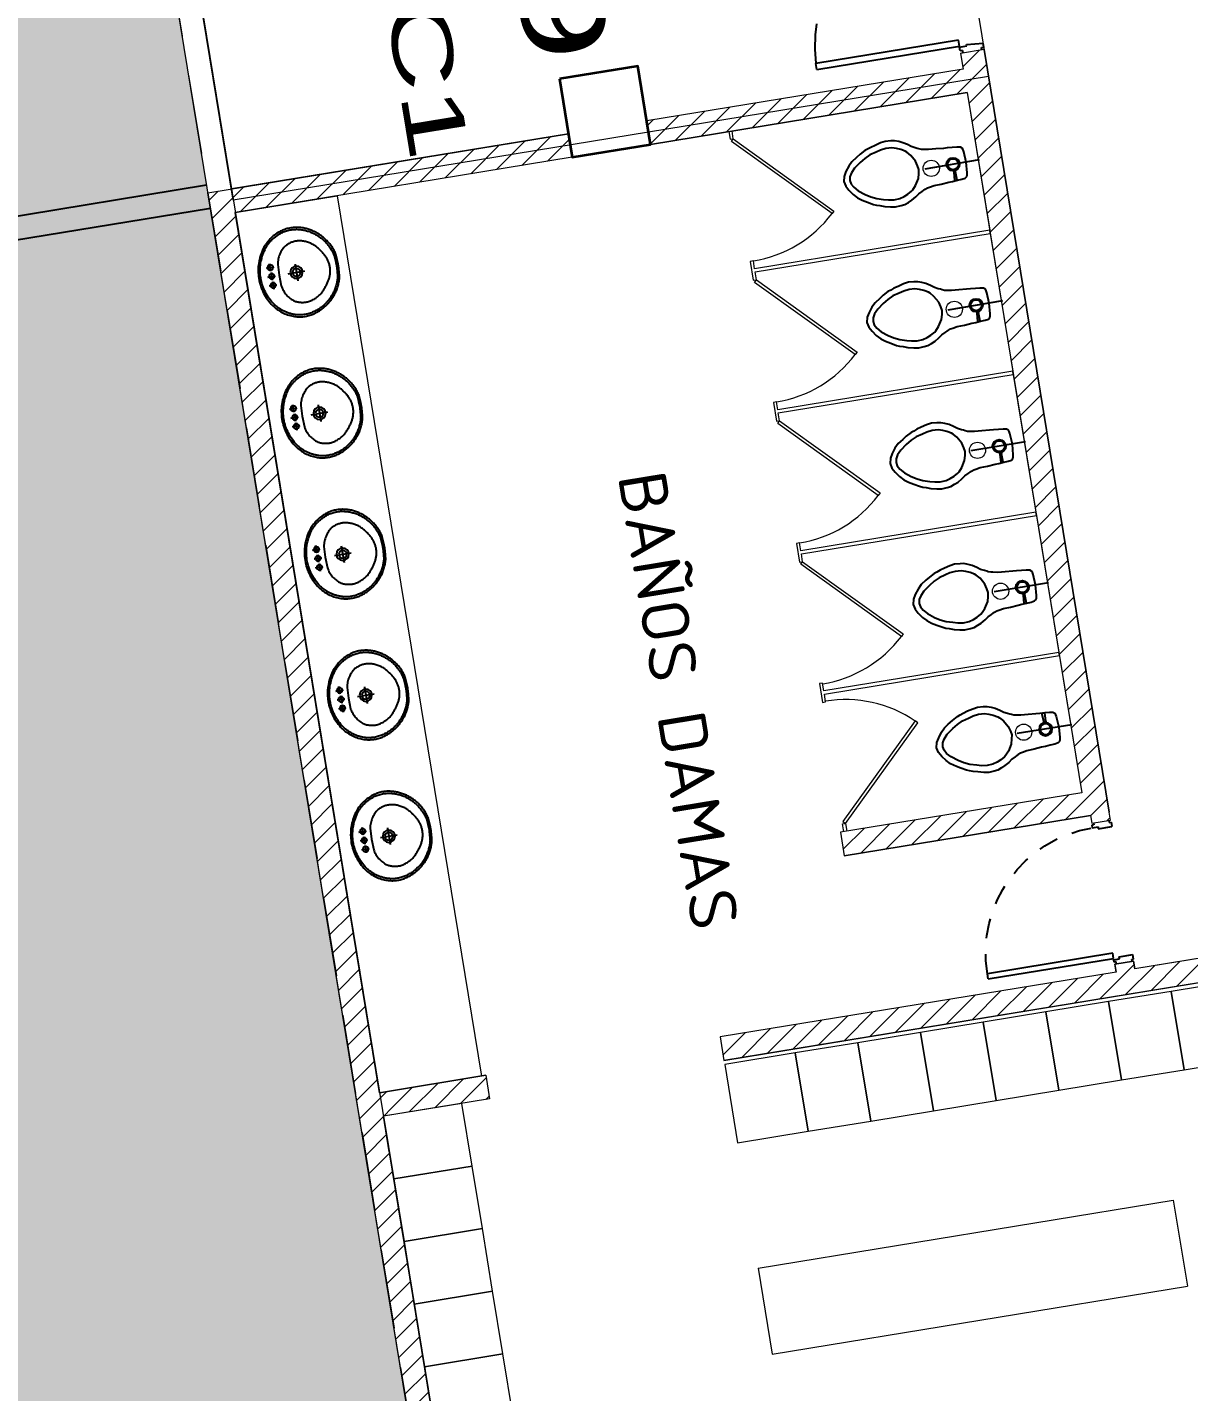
# Model space of a CAD drawing. Header units: metres. Extents: x 2 to 659295185, y -28 to 1124222152.
# Drawn here: x 655622.05 to 655629.37, y 1126376.85 to 1126385.44 of the extents above; entities that cross this region are included whole.
import ezdxf
from ezdxf.enums import TextEntityAlignment as Align

# ---------------------------------------------------------------- set-up
doc = ezdxf.new("R2010")
doc.units = ezdxf.units.M
doc.header["$MEASUREMENT"] = 0
for name, pattern in [('CCSM_C1_CUERPO EL$0$CONTINUA', [0]), ('CCSM_C1_CUERPO EL$0$DASHED', [0.75, 0.5, -0.25]), ('CCSM_C1_CUERPO EL$0$HIDDEN', [0.375, 0.25, -0.125]), ('CCSM_C1_CUERPO EL$0$HIDDEN2', [0.1875, 0.125, -0.0625]), ('DASHDOT', [1, 0.5, -0.25, 0, -0.25])]:
    doc.linetypes.add(name, pattern=pattern)
doc.layers.get('0').update_dxf_attribs({"linetype": 'CONTINUOUS'})
for name, color, linetype in [('+ARQ-pared bloque', 5, 'CONTINUOUS'), ('CCSM_C1_CUERPO CK$0$A-LOCAL ID', 7, 'CONTINUOUS'), ('CCSM_C1_CUERPO CK$0$ID_AREA EXACTA', 7, 'CONTINUOUS'), ('CCSM_C1_CUERPO CK$0$ID_Nº LOCAL', 7, 'CONTINUOUS'), ('CCSM_C1_CUERPO EL$0$A-AREAS COMERCIALES', 151, 'CONTINUOUS'), ('CCSM_C1_CUERPO EL$0$A-PARED', 2, 'CCSM_C1_CUERPO EL$0$CONTINUA'), ('CCSM_C1_CUERPO EL$0$A-PROYECCIONES', 5, 'CCSM_C1_CUERPO EL$0$DASHED'), ('CCSM_C1_CUERPO EL$0$A-PUERTA', 5, 'CCSM_C1_CUERPO EL$0$CONTINUA'), ('CCSM_C1_CUERPO EL$0$A-SANITARIOS', 3, 'CONTINUOUS'), ('CCSM_C1_CUERPO EL$0$A-TEXTOS AREAS', 7, 'CCSM_C1_CUERPO EL$0$CONTINUA'), ('CCSM_C1_CUERPO EL$0$A_PAREDES DE SERVICIO', 2, 'CCSM_C1_CUERPO EL$0$CONTINUA')]:
    doc.layers.add(name, color=color, linetype=linetype)
for name, color, linetype, lineweight in [('CCSM_XREF ESTRUCTURA15$0$E-CA-COLUMNA', 2, 'CONTINUOUS', 35), ('CCSM_XREF ESTRUCTURA15$0$E-CE-COLUMNA', 2, 'CONTINUOUS', 35), ('LOCALES ASIGNADOS', 41, 'DASHDOT', 0)]:
    doc.layers.add(name, color=color, linetype=linetype, lineweight=lineweight)
doc.styles.add('ARIAL', font='txt')
doc.styles.add('CCSM_C1_CUERPO CK$0$ROMANS', font='romans__.ttf')
doc.styles.add('CCSM_C1_CUERPO EL$0$Standard', font='txt_____.ttf')

# ---------------------------------------------------------------- blocks, each defined once
blk = doc.blocks.new('CCSM_C1_CUERPO EL$0$water')
at = {"linetype": 'Continuous'}
for p, q in [((0.24, 26.46), (-0.83, 26.23)), ((1.3, 26.21), (0.24, 26.46)), ((-3.68, 24.13), (-4.36, 23.23)), ((-2.85, 24.95), (-3.68, 24.13)), ((-2.23, 23.76), (-3.26, 22.43)), ((-1.78, 25.69), (-2.85, 24.95)), ((-1.32, 24.58), (-2.23, 23.76)), ((-0.83, 26.23), (-1.78, 25.69)), ((-0.56, 25.01), (-1.32, 24.58)), ((0.23, 25.12), (-0.56, 25.01)), ((1.01, 24.99), (0.23, 25.12)), ((1.76, 24.55), (1.01, 24.99)), ((2.24, 25.65), (1.3, 26.21)), ((2.65, 23.72), (1.76, 24.55)), ((3.29, 24.89), (2.24, 25.65)), ((3.67, 22.37), (2.65, 23.72)), ((4.11, 24.06), (3.29, 24.89)), ((4.85, 22.91), (4.11, 24.06)), ((-5.64, 21.04), (-5.92, 20.41)), ((-5, 22.17), (-5.64, 21.04)), ((-4.36, 23.23), (-5, 22.17)), ((-3.98, 21.3), (-4.54, 20.12)), ((-3.26, 22.43), (-3.98, 21.3)), ((4.36, 21.22), (3.67, 22.37)), ((4.9, 20.04), (4.36, 21.22)), ((5.4, 22.08), (4.85, 22.91)), ((6.01, 20.93), (5.4, 22.08)), ((6.21, 20.3), (6.01, 20.93)), ((-6.77, 17.5), (-6.94, 16.44)), ((-6.49, 18.72), (-6.77, 17.5)), ((-6.12, 19.7), (-6.49, 18.72)), ((-5.92, 20.41), (-6.12, 19.7)), ((-5.24, 17.69), (-5.4, 16.51)), ((-4.95, 18.71), (-5.24, 17.69)), ((-4.54, 20.12), (-4.95, 18.71)), ((5.29, 18.61), (4.9, 20.04)), ((5.55, 17.59), (5.29, 18.61)), ((5.7, 16.41), (5.55, 17.59)), ((6.48, 19.59), (6.21, 20.3)), ((6.74, 18.6), (6.48, 19.59)), ((7.09, 17.38), (6.74, 18.6)), ((-6.94, 16.44), (-6.87, 15.26)), ((-6.87, 15.26), (-6.76, 14.43)), ((-5.4, 16.51), (-5.34, 15.25)), ((-5.34, 15.25), (-5.07, 14.3)), ((5.32, 14.2), (5.61, 15.15)), ((5.61, 15.15), (5.7, 16.41)), ((7.02, 14.31), (7.14, 15.13)), ((7.23, 16.31), (7.09, 17.38)), ((7.14, 15.13), (7.23, 16.31)), ((-6.76, 14.43), (-6.45, 13.6)), ((-6.45, 13.6), (-6.11, 12.77)), ((-6.11, 12.77), (-5.56, 11.86)), ((-5.56, 11.86), (-5.02, 11.11)), ((-5.07, 14.3), (-4.72, 13.43)), ((-4.72, 13.43), (-4.22, 12.52)), ((-4.22, 12.52), (-3.95, 12.2)), ((-3.95, 12.2), (-3.16, 11.49)), ((3.37, 11.43), (4.16, 12.13)), ((4.16, 12.13), (4.44, 12.44)), ((4.44, 12.44), (4.96, 13.34)), ((4.96, 13.34), (5.32, 14.2)), ((5.22, 11.02), (5.77, 11.76)), ((5.77, 11.76), (6.33, 12.66)), ((6.33, 12.66), (6.7, 13.48)), ((6.7, 13.48), (7.02, 14.31)), ((-5.02, 11.11), (-4.63, 10.32)), ((-4.63, 10.32), (-4.44, 9.88)), ((-4.44, 9.88), (-4.28, 9.57)), ((-4.28, 9.57), (-4.09, 9.05)), ((-4.09, 9.05), (-4.02, 8.58)), ((-3.16, 11.49), (-1.79, 10.65)), ((-1.79, 10.65), (-0.73, 10.36)), ((-0.73, 10.36), (0.09, 10.2)), ((0, -2.83), (0, 8.98)), ((0.09, 10.2), (0.92, 10.35)), ((0.92, 10.35), (1.99, 10.61)), ((1.99, 10.61), (3.37, 11.43)), ((4.17, 8.51), (4.25, 8.98)), ((4.25, 8.98), (4.46, 9.49)), ((4.46, 9.49), (4.62, 9.8)), ((4.62, 9.8), (4.82, 10.23)), ((4.82, 10.23), (5.22, 11.02)), ((-4.02, 8.58), (-3.83, 7.59)), ((-3.83, 7.59), (-3.77, 6.02)), ((-3.77, 6.02), (-3.62, 4.36)), ((3.7, 4.3), (3.87, 5.95)), ((3.87, 5.95), (3.97, 7.52)), ((3.97, 7.52), (4.17, 8.51)), ((-3.62, 4.36), (-3.59, 3.54)), ((-3.59, 3.54), (-3.52, 2.47)), ((-1.67, 2.97), (-3.48, 3.1)), ((-3.48, 3.1), (-3.48, 2.55)), ((-1.67, 2.61), (-1.67, 2.97)), ((-1.39, 2.97), (-1.67, 2.97)), ((-1.67, 2.97), (-1.67, 2.57)), ((-1.39, 2.57), (-1.39, 2.97)), ((-1.35, 3.08), (-1.36, 2.45)), ((-1.15, 3.08), (-1.35, 3.08)), ((-1.16, 2.45), (-1.15, 3.08)), ((3.57, 2.41), (3.65, 3.47)), ((3.65, 3.47), (3.7, 4.3)), ((-3.52, 2.47), (-3.45, 1.49)), ((-3.48, 2.55), (-1.67, 2.61)), ((-3.45, 1.49), (-3.34, 0.74)), ((-3.34, 0.74), (-3.07, 0.38)), ((-3.07, 0.38), (-2.71, 0.26)), ((-2.71, 0.26), (-2.28, 0.18)), ((-2.28, 0.18), (0, 0)), ((-1.67, 2.57), (-1.39, 2.57)), ((-1.36, 2.45), (-1.16, 2.45)), ((0, 0), (2.28, 0.14)), ((2.28, 0.14), (2.72, 0.21)), ((2.72, 0.21), (3.07, 0.33)), ((3.07, 0.33), (3.35, 0.68)), ((3.35, 0.68), (3.48, 1.43)), ((3.48, 1.43), (3.57, 2.41))]:
    blk.add_line(p, q, dxfattribs=at)
at = {"linetype": 'Continuous', "const_width": 0.2}
blk.add_lwpolyline([(0, -2.83), (0, 8.98)], dxfattribs=at)
for radius in [1.41, 1.16]:
    blk.add_circle((0, 2.84), radius)
blk = doc.blocks.new('CCSM_C1_CUERPO EL$0$lavamanos')
at = {"linetype": 'Continuous'}
for p, q in [((-1.14567, -2.91338), (-2.87008, -2.91338)), ((-2.00787, -2.04724), (-2.00787, -3.77559)), ((-0.8622, -2.91338), (0.8622, -2.91338)), ((0, -2.04724), (0, -3.77559)), ((1.14567, -2.91338), (2.87008, -2.91338)), ((2.00787, -2.04724), (2.00787, -3.77559)), ((-1.88583, -8.50393), (1.88583, -8.50393)), ((0, -6.61811), (0, -10.38976))]:
    blk.add_line(p, q, dxfattribs=at)
for points in [[(0, -17.99212), (-0.15602, -17.98496), (-0.31178, -17.97732), (-0.46676, -17.96923), (-0.62247, -17.96061), (-0.7774, -17.95154), (-0.93305, -17.94193), (-1.08792, -17.93189), (-1.24321, -17.92132), (-1.24409, -17.92126), (-1.40018, -17.91107), (-1.55581, -17.90029), (-1.7108, -17.88895), (-1.86635, -17.87695), (-2.02185, -17.86434), (-2.17729, -17.85112), (-2.33209, -17.83734), (-2.48664, -17.82298), (-2.48819, -17.82283), (-2.7321, -17.76466), (-2.9741, -17.70033), (-3.21422, -17.62983), (-3.4526, -17.55314), (-3.68878, -17.47039), (-3.92289, -17.38154), (-4.15451, -17.28676), (-4.3831, -17.18628), (-4.38583, -17.18504), (-4.61263, -17.07783), (-4.836, -16.96507), (-5.05637, -16.84657), (-5.2736, -16.7224), (-5.48754, -16.59265), (-5.69793, -16.45748), (-5.90487, -16.31683), (-6.10726, -16.17149), (-6.11024, -16.16929), (-6.27287, -16.04616), (-6.43208, -15.92036), (-6.58866, -15.7913), (-6.74256, -15.65905), (-6.8937, -15.52366), (-7.04202, -15.38519), (-7.18756, -15.24358), (-7.32904, -15.10015), (-7.33071, -15.09842), (-7.47169, -14.95052), (-7.6088, -14.80093), (-7.74293, -14.64866), (-7.87401, -14.49376), (-8.00211, -14.33619), (-8.12696, -14.17623), (-8.24863, -14.01384), (-8.36614, -13.85039), (-8.36797, -13.84777), (-8.50025, -13.65325), (-8.62668, -13.45667), (-8.74803, -13.25691), (-8.86431, -13.054), (-8.9753, -12.8483), (-9.08105, -12.6397), (-9.18137, -12.42859), (-9.27559, -12.21653), (-9.36657, -11.99892), (-9.45134, -11.78056), (-9.53044, -11.56007), (-9.6038, -11.33761), (-9.67138, -11.11333), (-9.73313, -10.88737), (-9.78902, -10.6599), (-9.83858, -10.43307), (-9.88817, -10.16833), (-9.9285, -9.90369), (-9.95981, -9.63782), (-9.98205, -9.37117), (-9.99523, -9.10379), (-9.99931, -8.83997), (-9.99443, -8.57243), (-9.98031, -8.30315), (-9.98012, -8.30043), (-9.95723, -8.03641), (-9.92507, -7.77125), (-9.88387, -7.50746), (-9.83362, -7.24512), (-9.77443, -6.98478), (-9.70635, -6.72662), (-9.62943, -6.47083), (-9.54331, -6.21653), (-9.54108, -6.21034), (-9.42519, -5.90571), (-9.29761, -5.60409), (-9.15896, -5.30725), (-9.0095, -5.0157), (-8.84949, -4.72997), (-8.67901, -4.45019), (-8.49844, -4.17699), (-8.30709, -3.90944), (-8.10673, -3.65144), (-7.896, -3.39996), (-7.67614, -3.15661), (-7.44739, -2.92165), (-7.21002, -2.69534), (-6.96428, -2.47795), (-6.71071, -2.26995), (-6.44882, -2.07086), (-6.4474, -2.06985), (-6.09342, -1.8285), (-5.72945, -1.60035), (-5.35697, -1.38637), (-4.97653, -1.1869), (-4.58869, -1.00223), (-4.19402, -0.83262), (-3.79311, -0.67834), (-3.38583, -0.53937), (-3.38148, -0.53797), (-2.97062, -0.41452), (-2.55462, -0.30671), (-2.1348, -0.21491), (-1.71177, -0.13925), (-1.28615, -0.07986), (-0.85858, -0.03682), (-0.42966, -0.01018), (0, 0), (0.42963, -0.01033), (0.85867, -0.03702), (1.28621, -0.08015), (1.71194, -0.13969), (2.13491, -0.21549), (2.55482, -0.30751), (2.97072, -0.41554), (3.38189, -0.53937), (3.78887, -0.67819), (4.18996, -0.83242), (4.58469, -1.00185), (4.97278, -1.18636), (5.35351, -1.38562), (5.72617, -1.59924), (6.0905, -1.82709), (6.44479, -2.068), (6.44882, -2.07086), (6.45017, -2.07185), (6.71159, -2.27052), (6.96469, -2.47832), (7.20981, -2.69548), (7.4466, -2.9217), (7.67469, -3.15662), (7.89383, -3.39998), (8.10359, -3.65128), (8.30315, -3.90944), (8.49534, -4.17689), (8.67685, -4.45036), (8.84803, -4.73025), (9.00872, -5.01629), (9.1587, -5.30809), (9.29776, -5.60525), (9.42572, -5.90736), (9.54188, -6.21255), (9.54331, -6.21653), (9.62943, -6.47084), (9.70633, -6.72652), (9.77441, -6.98469), (9.83361, -7.24504), (9.88386, -7.50739), (9.92507, -7.77118), (9.95722, -8.03623), (9.98013, -8.30043), (9.98032, -8.30315), (9.99443, -8.57236), (9.99931, -8.84003), (9.99523, -9.10374), (9.98205, -9.37112), (9.95979, -9.63791), (9.92848, -9.90378), (9.88817, -10.16832), (9.83858, -10.43307), (9.83797, -10.43598), (9.78765, -10.66236), (9.73129, -10.88918), (9.66927, -11.11468), (9.60166, -11.33855), (9.52854, -11.56054), (9.44988, -11.78078), (9.36576, -11.999), (9.27559, -12.21653), (9.18048, -12.42865), (9.07944, -12.63991), (8.97322, -12.84862), (8.86195, -13.05451), (8.74556, -13.25773), (8.6242, -13.45801), (8.49793, -13.65523), (8.36614, -13.85039), (8.24854, -14.01397), (8.12687, -14.17636), (8.00201, -14.33631), (7.87401, -14.49376), (7.74293, -14.64866), (7.6087, -14.80104), (7.47159, -14.95063), (7.33071, -15.09842), (7.18852, -15.24243), (7.04257, -15.38427), (6.89358, -15.52312), (6.74182, -15.65872), (6.58715, -15.79121), (6.42973, -15.92042), (6.26975, -16.04622), (6.1063, -16.16929), (5.90409, -16.31515), (5.69734, -16.45615), (5.48694, -16.59165), (5.27292, -16.72162), (5.05566, -16.84583), (4.83521, -16.96427), (4.61158, -17.07691), (4.38467, -17.18378), (4.38189, -17.18504), (4.15347, -17.28579), (3.92197, -17.38088), (3.68808, -17.46994), (3.4521, -17.55286), (3.2139, -17.62968), (2.9738, -17.7003), (2.73195, -17.76467), (2.48819, -17.82283), (2.48664, -17.82298), (2.33209, -17.83734), (2.17669, -17.85117), (2.02124, -17.86439), (1.86635, -17.87695), (1.7108, -17.88895), (1.55521, -17.90034), (1.39957, -17.91111), (1.24409, -17.92126), (1.24321, -17.92132), (1.08792, -17.93189), (0.9323, -17.94198), (0.7774, -17.95154), (0.62172, -17.96065), (0.46676, -17.96923), (0.31102, -17.97736), (0.15602, -17.98496), (0, -17.99212)], [(0, -16.06299), (-0.18792, -16.0599), (-0.37554, -16.05066), (-0.56285, -16.03525), (-0.74947, -16.01371), (-0.93536, -15.98605), (-1.12025, -15.95229), (-1.30384, -15.91251), (-1.4859, -15.86675), (-1.48819, -15.86614), (-1.49138, -15.86528), (-1.672, -15.81354), (-1.8507, -15.75596), (-2.02734, -15.69259), (-2.20181, -15.62348), (-2.374, -15.54866), (-2.54358, -15.46828), (-2.71043, -15.3824), (-2.87402, -15.29133), (-3.04605, -15.19008), (-3.21542, -15.08647), (-3.38315, -14.9799), (-3.5489, -14.8706), (-3.71277, -14.7585), (-3.87486, -14.64352), (-4.03483, -14.52591), (-4.19175, -14.40641), (-4.19291, -14.40551), (-4.34937, -14.28142), (-4.50255, -14.1558), (-4.65382, -14.02758), (-4.80284, -13.89704), (-4.94986, -13.76398), (-5.09456, -13.62867), (-5.23718, -13.49089), (-5.37629, -13.35207), (-5.37795, -13.35039), (-5.37876, -13.34942), (-5.52197, -13.17233), (-5.65854, -12.99125), (-5.78892, -12.80566), (-5.91297, -12.61578), (-6.03053, -12.42182), (-6.14144, -12.2241), (-6.24566, -12.02265), (-6.34252, -11.81889), (-6.34294, -11.81798), (-6.4347, -11.60908), (-6.51887, -11.39832), (-6.59586, -11.18484), (-6.66561, -10.96878), (-6.72798, -10.75058), (-6.78293, -10.5304), (-6.83039, -10.30848), (-6.87008, -10.08661), (-6.87037, -10.08329), (-6.88356, -9.88894), (-6.88978, -9.69559), (-6.88918, -9.50479), (-6.88176, -9.31148), (-6.86748, -9.11856), (-6.84635, -8.92626), (-6.81842, -8.73484), (-6.78346, -8.5433), (-6.78313, -8.54172), (-6.74096, -8.35347), (-6.69168, -8.16565), (-6.63561, -7.97975), (-6.57283, -7.796), (-6.50342, -7.61466), (-6.42746, -7.43595), (-6.34506, -7.26013), (-6.25591, -7.08661), (-6.08348, -6.85262), (-5.89907, -6.62679), (-5.70371, -6.41048), (-5.49777, -6.20413), (-5.28179, -6.00827), (-5.05633, -5.82341), (-4.82195, -5.65), (-4.57874, -5.48819), (-4.32876, -5.34015), (-4.07122, -5.20434), (-3.80737, -5.08145), (-3.53769, -4.97171), (-3.26299, -4.87546), (-2.9838, -4.79287), (-2.70086, -4.72417), (-2.41481, -4.66952), (-2.41339, -4.66929), (0, -4.56693), (2.41339, -4.66929), (2.41481, -4.66952), (2.70086, -4.72417), (2.98371, -4.79285), (3.26291, -4.87543), (3.5376, -4.97168), (3.80729, -5.08142), (4.07114, -5.2043), (4.32869, -5.34011), (4.57874, -5.48819), (4.82187, -5.64995), (5.05626, -5.82335), (5.28173, -6.00821), (5.49771, -6.20407), (5.70365, -6.41042), (5.89907, -6.62679), (6.08348, -6.85262), (6.25591, -7.08661), (6.34414, -7.2601), (6.42574, -7.43587), (6.50097, -7.61437), (6.5698, -7.79552), (6.63207, -7.97894), (6.68777, -8.16455), (6.73678, -8.35195), (6.77883, -8.5399), (6.77953, -8.5433), (6.81538, -8.73475), (6.84411, -8.92617), (6.8659, -9.11858), (6.88074, -9.31165), (6.88859, -9.50514), (6.88948, -9.69608), (6.88343, -9.88963), (6.8703, -10.08407), (6.87008, -10.08661), (6.83037, -10.30858), (6.7829, -10.5305), (6.72795, -10.75068), (6.66558, -10.96888), (6.59586, -11.18484), (6.51887, -11.39832), (6.4347, -11.60908), (6.34294, -11.81798), (6.34252, -11.81889), (6.24562, -12.02262), (6.14129, -12.22398), (6.03014, -12.42165), (5.91231, -12.61541), (5.78792, -12.80504), (5.65714, -12.9903), (5.52016, -13.17091), (5.37646, -13.34749), (5.37402, -13.35039), (5.23533, -13.48965), (5.09309, -13.6277), (4.94864, -13.76317), (4.8019, -13.89615), (4.65278, -14.02673), (4.50159, -14.15462), (4.34823, -14.27992), (4.19174, -14.40337), (4.18898, -14.40551), (4.03258, -14.52531), (3.87308, -14.64318), (3.71169, -14.75815), (3.54833, -14.87031), (3.38305, -14.97961), (3.2159, -15.08603), (3.04692, -15.18953), (2.87543, -15.29051), (2.87402, -15.29133), (2.87064, -15.29327), (2.7069, -15.38393), (2.53994, -15.46947), (2.37031, -15.54958), (2.19818, -15.62419), (2.02374, -15.69321), (1.84717, -15.75658), (1.66865, -15.81423), (1.48819, -15.86614), (1.4859, -15.86675), (1.30384, -15.91251), (1.12016, -15.95231), (0.93536, -15.98605), (0.74947, -16.01371), (0.56285, -16.03525), (0.37554, -16.05066), (0.18792, -16.0599), (0, -16.06299)]]:
    blk.add_lwpolyline(points, close=True, dxfattribs=at)
blk.add_lwpolyline([(0, -0.43307), (-0.0032, -0.43309), (-0.41557, -0.44293), (-0.82705, -0.4685), (-1.23741, -0.50981), (-1.64573, -0.56674), (-2.05158, -0.63924), (-2.45453, -0.72723), (-2.85365, -0.83052), (-3.24803, -0.94881), (-3.63967, -1.08338), (-4.02553, -1.23249), (-4.40547, -1.39606), (-4.77897, -1.57387), (-5.14533, -1.76558), (-5.50434, -1.97107), (-5.85533, -2.18998), (-6.19685, -2.42126), (-6.19827, -2.42231), (-6.2887, -2.49008), (-6.37749, -2.55848), (-6.46537, -2.62804), (-6.55222, -2.69867), (-6.63824, -2.77053), (-6.7233, -2.84351), (-6.80739, -2.91761), (-6.88976, -2.99212), (-6.97274, -3.06918), (-7.0539, -3.14641), (-7.13418, -3.22475), (-7.21345, -3.30404), (-7.29177, -3.38434), (-7.36908, -3.46561), (-7.44528, -3.54774), (-7.51968, -3.62992), (-7.52139, -3.63182), (-7.52994, -3.6414), (-7.53828, -3.65087), (-7.54653, -3.66038), (-7.55471, -3.66995), (-7.56284, -3.6796), (-7.57088, -3.68929), (-7.57885, -3.69904), (-7.58661, -3.70866), (-7.59313, -3.71598), (-7.60096, -3.72476), (-7.60895, -3.73372), (-7.61679, -3.74249), (-7.62464, -3.75126), (-7.63265, -3.7602), (-7.64051, -3.76896), (-7.64982, -3.77933), (-7.65354, -3.78346), (-7.77251, -3.92911), (-7.88765, -4.07645), (-7.9995, -4.22614), (-8.10806, -4.37823), (-8.2133, -4.53265), (-8.31516, -4.68931), (-8.4136, -4.84814), (-8.50787, -5.00787), (-8.50846, -5.00889), (-8.60047, -5.17295), (-8.6881, -5.33775), (-8.77195, -5.50437), (-8.85211, -5.67293), (-8.92848, -5.84325), (-9.00102, -6.01523), (-9.06964, -6.18868), (-9.13386, -6.3622), (-9.21541, -6.60277), (-9.2883, -6.84446), (-9.35302, -7.08859), (-9.40945, -7.33476), (-9.45752, -7.5827), (-9.49718, -7.83201), (-9.52841, -8.08263), (-9.55101, -8.3323), (-9.55118, -8.33464), (-9.56448, -8.58891), (-9.56894, -8.84181), (-9.56479, -9.09102), (-9.55192, -9.34362), (-9.53034, -9.59552), (-9.50007, -9.84664), (-9.46116, -10.09645), (-9.41339, -10.34645), (-9.36597, -10.56168), (-9.31264, -10.77768), (-9.25391, -10.99213), (-9.18973, -11.20515), (-9.12019, -11.41649), (-9.04537, -11.62587), (-8.96522, -11.83341), (-8.87925, -12.04028), (-8.87795, -12.0433), (-8.78772, -12.24568), (-8.69175, -12.44739), (-8.59074, -12.64662), (-8.48477, -12.84325), (-8.37396, -13.03704), (-8.25824, -13.2281), (-8.13777, -13.4162), (-8.01181, -13.60236), (-7.8991, -13.75924), (-7.78256, -13.91489), (-7.66288, -14.06833), (-7.54019, -14.21938), (-7.41464, -14.36786), (-7.28609, -14.51395), (-7.15468, -14.65748), (-7.01968, -14.79921), (-7.01804, -14.8009), (-6.88233, -14.93771), (-6.74301, -15.07248), (-6.60095, -15.20433), (-6.45608, -15.33332), (-6.30869, -15.4592), (-6.15872, -15.582), (-6.00614, -15.70177), (-5.85039, -15.81889), (-5.65802, -15.95721), (-5.46155, -16.09113), (-5.26164, -16.22013), (-5.05866, -16.34397), (-4.8525, -16.46272), (-4.64353, -16.57616), (-4.43164, -16.68435), (-4.21654, -16.7874), (-4.00016, -16.88334), (-3.7808, -16.97381), (-3.55914, -17.05851), (-3.33535, -17.13737), (-3.10943, -17.21039), (-2.88181, -17.27743), (-2.65252, -17.33848), (-2.42126, -17.3937), (-2.4164, -17.39414), (-2.26792, -17.40746), (-2.11711, -17.42063), (-1.96627, -17.43345), (-1.81637, -17.44583), (-1.66547, -17.45794), (-1.51454, -17.46969), (-1.36456, -17.48101), (-1.2126, -17.49212), (-1.21195, -17.49216), (-1.06192, -17.50172), (-0.91055, -17.51099), (-0.75821, -17.51996), (-0.60681, -17.5285), (-0.45538, -17.53668), (-0.30393, -17.54449), (-0.15246, -17.55193), (0, -17.55905), (0.00328, -17.5589), (0.15446, -17.55184), (0.30468, -17.54445), (0.45581, -17.53664), (0.60599, -17.52851), (0.75707, -17.51995), (0.90721, -17.51107), (1.05825, -17.50176), (1.20866, -17.49212), (1.36029, -17.48111), (1.51241, -17.46969), (1.66354, -17.45797), (1.8156, -17.44581), (1.96667, -17.43337), (2.11867, -17.42047), (2.26968, -17.4073), (2.42031, -17.39379), (2.42126, -17.3937), (2.65238, -17.33852), (2.88181, -17.27743), (3.10943, -17.21039), (3.33521, -17.13742), (3.55901, -17.05856), (3.7808, -16.97381), (4.00016, -16.88334), (4.21654, -16.7874), (4.43164, -16.68435), (4.6434, -16.57622), (4.8525, -16.46272), (5.05854, -16.34404), (5.26164, -16.22013), (5.46143, -16.09121), (5.65802, -15.95721), (5.85039, -15.81889), (6.00615, -15.70175), (6.15862, -15.58207), (6.30859, -15.45926), (6.4561, -15.33329), (6.60087, -15.20439), (6.74295, -15.07252), (6.88238, -14.93765), (7.01804, -14.8009), (7.01969, -14.79921), (7.02105, -14.79782), (7.15567, -14.65643), (7.28652, -14.5133), (7.41453, -14.36744), (7.53947, -14.21913), (7.66147, -14.06821), (7.78039, -13.91485), (7.89609, -13.75922), (8.00787, -13.60236), (8.0096, -13.59989), (8.13606, -13.41435), (8.25698, -13.22677), (8.37307, -13.03615), (8.48432, -12.84251), (8.59052, -12.64621), (8.69167, -12.44726), (8.78775, -12.24567), (8.87795, -12.0433), (8.87925, -12.04028), (8.96517, -11.83354), (9.04532, -11.62599), (9.12019, -11.41649), (9.18969, -11.20528), (9.25387, -10.99226), (9.31264, -10.77768), (9.36594, -10.56181), (9.41339, -10.34645), (9.46031, -10.09655), (9.49841, -9.84683), (9.528, -9.59584), (9.54903, -9.34411), (9.56147, -9.0917), (9.56532, -8.84263), (9.56069, -8.59006), (9.54733, -8.33598), (9.54724, -8.33464), (9.5471, -8.33258), (9.52539, -8.08282), (9.49496, -7.83221), (9.45595, -7.58269), (9.40843, -7.33476), (9.35241, -7.08849), (9.28802, -6.8444), (9.2153, -6.60265), (9.13386, -6.3622), (9.06964, -6.18868), (9.00097, -6.01512), (8.92843, -5.84313), (8.85211, -5.67293), (8.77195, -5.50437), (8.68804, -5.33764), (8.60041, -5.17283), (8.50846, -5.00889), (8.50787, -5.00787), (8.41351, -4.84809), (8.31492, -4.68927), (8.21283, -4.53269), (8.10729, -4.37842), (7.99834, -4.22653), (7.88605, -4.07709), (7.77047, -3.93019), (7.6509, -3.785), (7.64961, -3.78346), (7.64773, -3.78111), (7.64044, -3.77207), (7.63296, -3.7629), (7.6254, -3.75376), (7.6178, -3.74469), (7.61012, -3.73564), (7.60241, -3.72667), (7.59461, -3.71773), (7.58661, -3.70866), (7.5849, -3.70676), (7.57635, -3.69719), (7.56803, -3.68774), (7.55976, -3.6782), (7.55157, -3.66863), (7.54346, -3.65899), (7.53542, -3.6493), (7.52744, -3.63955), (7.51969, -3.62992), (7.44528, -3.54773), (7.36897, -3.46549), (7.29174, -3.38431), (7.21341, -3.30399), (7.13412, -3.22469), (7.05392, -3.14644), (6.97266, -3.06909), (6.88976, -2.99212), (6.8073, -2.91758), (6.7232, -2.84362), (6.63798, -2.77074), (6.55187, -2.69913), (6.46467, -2.62864), (6.3766, -2.55945), (6.28759, -2.49147), (6.19691, -2.42419), (6.19291, -2.42126), (5.85224, -2.18986), (5.50224, -1.97105), (5.1442, -1.76567), (4.77877, -1.5741), (4.40618, -1.39645), (4.02713, -1.23307), (3.64214, -1.08419), (3.25136, -0.94988), (3.24803, -0.94881), (2.85263, -0.8305), (2.45261, -0.72723), (2.04878, -0.63926), (1.64205, -0.56678), (1.2327, -0.50984), (0.82163, -0.46856), (0.40913, -0.44298), (-0.00394, -0.43307)], dxfattribs=at)
for centre, radius in [((-2.00787, -2.91338), 0.59055), ((0, -2.91338), 0.59055), ((2.00787, -2.91338), 0.59056), ((0, -8.50393), 1.37795), ((0, -8.50393), 0.88583)]:
    blk.add_circle(centre, radius, dxfattribs=at)
blk = doc.blocks.new('CCSM_C1_CUERPO EL$0$P.Der 100.15')
for p, q in [((-0.045, 0.91), (-0.085, 0.91)), ((-0.085, 0), (-0.085, 0.91)), ((-0.045, 0.91), (-0.045, 0)), ((-0.985, -0.015), (-0.985, 0)), ((-0.985, 0), (-0.96, 0)), ((-0.96, 0), (-0.96, -0.045)), ((-0.04, 0), (-0.04, -0.045)), ((-0.015, 0), (-0.04, 0)), ((-0.015, -0.015), (-0.015, 0)), ((-1, -0.015), (-0.985, -0.015)), ((-0.96, -0.045), (-0.95, -0.045)), ((-0.95, -0.045), (-0.96, -0.15)), ((-0.045, 0), (-0.085, 0)), ((-0.05, -0.045), (-0.04, -0.15)), ((-0.04, -0.045), (-0.05, -0.045)), ((0, -0.015), (-0.015, -0.015)), ((-1, -0.135), (-0.985, -0.135)), ((-0.985, -0.135), (-0.985, -0.15)), ((-0.985, -0.15), (-0.96, -0.15)), ((-0.015, -0.15), (-0.04, -0.15)), ((0, -0.135), (-0.015, -0.135)), ((-0.015, -0.135), (-0.015, -0.15))]:
    blk.add_line(p, q)
at = {"color": 8, "linetype": 'CCSM_C1_CUERPO EL$0$HIDDEN'}
blk.add_arc((-0.045, 0), 0.91, 92.51931, 180, dxfattribs=at)
blk = doc.blocks.new('CCSM_C1_CUERPO EL$0$A$C07853843')
for p, q in [((-0.1626, 0.1116), (-0.1626, 0.9116)), ((-0.1296, 0.9116), (-0.1626, 0.9116)), ((-0.1296, 0.9116), (-0.1296, 0.1116)), ((-0.9924, 0.0992), (-0.98, 0.0992)), ((-0.98, 0.1116), (-0.9634, 0.1116)), ((-0.98, 0.0992), (-0.98, 0.1116)), ((-0.9634, 0.1116), (-0.9634, 0.0744)), ((-0.1296, 0.1116), (-0.1626, 0.1116)), ((-0.1213, 0.1116), (-0.1213, 0.0744)), ((-0.1048, 0.1116), (-0.1213, 0.1116)), ((-0.1048, 0.0992), (-0.1048, 0.1116)), ((-0.0924, 0.0992), (-0.1048, 0.0992)), ((-0.9924, 0), (-0.98, 0)), ((-0.98, 0), (-0.98, -0.0124)), ((-0.9634, 0.0744), (-0.951, 0.0744)), ((-0.951, 0.0744), (-0.951, -0.0124)), ((-0.1213, 0.0744), (-0.1337, 0.0744)), ((-0.1337, 0.0744), (-0.1337, -0.0124)), ((-0.0924, 0), (-0.1048, 0)), ((-0.1048, 0), (-0.1048, -0.0124)), ((-0.98, -0.0124), (-0.951, -0.0124)), ((-0.1048, -0.0124), (-0.1337, -0.0124))]:
    blk.add_line(p, q)
at = {"color": 8, "linetype": 'CCSM_C1_CUERPO EL$0$HIDDEN2'}
blk.add_arc((-0.1626, 0.1109), 0.8008, 90, 179.94528, dxfattribs=at)
blk = doc.blocks.new('CCSM_XREF ESTRUCTURA15$0$CCSM_COLUMNA REC')
at = {"layer": 'CCSM_XREF ESTRUCTURA15$0$E-CA-COLUMNA'}
blk.add_lwpolyline([(-0.25, -0.25), (0.25, -0.25), (0.25, 0.25), (-0.25, 0.25)], close=True, dxfattribs=at)
blk = doc.blocks.new('CCSM_C1_CUERPO CK$0$IDENT LOCAL')
at = {"style": 'CCSM_C1_CUERPO CK$0$ROMANS'}
for tag, height, p in [('AREA-EXACTA', 0.5, (0.869, 0.18)), ('NºLOCAL', 0.7, (1.954, 0.057)), ('RUBRO', 0.35, (0, 0)), ('USO', 0.35, (-0.839, -0.137))]:
    blk.add_attdef(tag, text='', height=height, rotation=279.3085, dxfattribs=at).set_placement(p, align=Align.BOTTOM_CENTER)

msp = doc.modelspace()

# ---------------------------------------------------------------- hatches: boundary and pattern name
at = {"layer": 'CCSM_C1_CUERPO EL$0$A_PAREDES DE SERVICIO', "lineweight": 5}
h = msp.add_hatch(dxfattribs=at)
h.set_pattern_fill('ANSI31', color=8, scale=0.03, style=0)
h.set_pattern_definition([(45, (-1.749075, -4.25296), (-0.067351920908, 0.067351920908), [])])
edge = h.paths.add_edge_path()
edge.add_line((655630.9116, 1126373.7091), (655636.5957, 1126374.6408))
edge.add_line((655636.5957, 1126374.6408), (655636.6119, 1126374.5421))
edge.add_line((655636.6119, 1126374.5421), (655636.7599, 1126374.5664))
edge.add_line((655636.7599, 1126374.5664), (655634.8351, 1126386.3097))
edge.add_line((655634.8351, 1126386.3097), (655632.22, 1126385.881))
edge.add_line((655632.22, 1126385.881), (655631.9445, 1126387.5619))
edge.add_line((655631.9445, 1126387.5619), (655629.8041, 1126387.211))
edge.add_line((655629.8041, 1126387.211), (655629.7879, 1126387.3097))
edge.add_line((655629.7879, 1126387.3097), (655629.6399, 1126387.2855))
edge.add_line((655629.6399, 1126387.2855), (655629.6965, 1126386.9401))
edge.add_line((655629.6965, 1126386.9401), (655629.8445, 1126386.9643))
edge.add_line((655629.8445, 1126386.9643), (655629.8283, 1126387.063))
edge.add_line((655629.8283, 1126387.063), (655631.8207, 1126387.3896))
edge.add_line((655631.8207, 1126387.3896), (655632.072, 1126385.8568))
edge.add_line((655632.072, 1126385.8568), (655630.0786, 1126385.53))
edge.add_line((655630.0786, 1126385.53), (655629.9905, 1126386.0763))
edge.add_line((655629.9905, 1126386.0763), (655629.8421, 1126386.0519))
edge.add_line((655629.8421, 1126386.0519), (655630.267, 1126383.4531))
edge.add_line((655630.267, 1126383.4531), (655631.0763, 1126383.5858))
edge.add_line((655631.0763, 1126383.5858), (655631.5196, 1126380.8815))
edge.add_line((655631.5196, 1126380.8815), (655631.64, 1126380.9012))
edge.add_line((655631.64, 1126380.9012), (655631.6319, 1126380.9506))
edge.add_line((655631.6319, 1126380.9506), (655632.3714, 1126381.0718))
edge.add_line((655632.3714, 1126381.0718), (655632.3471, 1126381.2198))
edge.add_line((655632.3471, 1126381.2198), (655631.6352, 1126381.1031))
edge.add_line((655631.6352, 1126381.1031), (655631.2243, 1126383.61))
edge.add_line((655631.2243, 1126383.61), (655631.9644, 1126383.7314))
edge.add_line((655631.9644, 1126383.7314), (655631.9402, 1126383.8794))
edge.add_line((655631.9402, 1126383.8794), (655630.3907, 1126383.6254))
edge.add_line((655630.3907, 1126383.6254), (655630.1028, 1126385.382))
edge.add_line((655630.1028, 1126385.382), (655634.7113, 1126386.1373))
edge.add_line((655634.7113, 1126386.1373), (655635.6204, 1126380.591))
edge.add_line((655635.6204, 1126380.591), (655634.9523, 1126380.4815))
edge.add_line((655634.9523, 1126380.4815), (655634.9766, 1126380.3335))
edge.add_line((655634.9766, 1126380.3335), (655635.6447, 1126380.443))
edge.add_line((655635.6447, 1126380.443), (655636.5714, 1126374.7888))
edge.add_line((655636.5714, 1126374.7888), (655635.5303, 1126374.6182))
edge.add_line((655635.5303, 1126374.6182), (655635.2311, 1126376.4438))
edge.add_line((655635.2311, 1126376.4438), (655635.1324, 1126376.4276))
edge.add_line((655635.1324, 1126376.4276), (655635.4317, 1126374.602))
edge.add_line((655635.4317, 1126374.602), (655634.3905, 1126374.4314))
edge.add_line((655634.3905, 1126374.4314), (655634.0913, 1126376.257))
edge.add_line((655634.0913, 1126376.257), (655633.9926, 1126376.2408))
edge.add_line((655633.9926, 1126376.2408), (655634.2919, 1126374.4152))
edge.add_line((655634.2919, 1126374.4152), (655633.2508, 1126374.2445))
edge.add_line((655633.2508, 1126374.2445), (655632.9515, 1126376.0702))
edge.add_line((655632.9515, 1126376.0702), (655632.8528, 1126376.054))
edge.add_line((655632.8528, 1126376.054), (655633.1521, 1126374.2284))
edge.add_line((655633.1521, 1126374.2284), (655632.111, 1126374.0577))
edge.add_line((655632.111, 1126374.0577), (655631.8117, 1126375.8834))
edge.add_line((655631.8117, 1126375.8834), (655631.713, 1126375.8672))
edge.add_line((655631.713, 1126375.8672), (655632.0123, 1126374.0415))
edge.add_line((655632.0123, 1126374.0415), (655630.9712, 1126373.8709))
edge.add_line((655630.9712, 1126373.8709), (655630.0444, 1126379.525))
edge.add_line((655630.0444, 1126379.525), (655633.7924, 1126380.1394))
edge.add_line((655633.7924, 1126380.1394), (655633.7681, 1126380.2874))
edge.add_line((655633.7681, 1126380.2874), (655631.7916, 1126379.9634))
edge.add_line((655631.7916, 1126379.9634), (655631.7835, 1126380.0128))
edge.add_line((655631.7835, 1126380.0128), (655631.6651, 1126379.9934))
edge.add_line((655631.6651, 1126379.9934), (655631.6732, 1126379.944))
edge.add_line((655631.6732, 1126379.944), (655629.0285, 1126379.5105))
edge.add_line((655629.0285, 1126379.5105), (655629.0204, 1126379.5599))
edge.add_line((655629.0204, 1126379.5599), (655628.902, 1126379.5405))
edge.add_line((655628.902, 1126379.5405), (655628.9101, 1126379.4911))
edge.add_line((655628.9101, 1126379.4911), (655626.4162, 1126379.0824))
edge.add_line((655626.4162, 1126379.0824), (655626.4405, 1126378.9343))
edge.add_line((655626.4405, 1126378.9343), (655629.8964, 1126379.5008))
edge.add_line((655629.8964, 1126379.5008), (655630.8231, 1126373.8466))
edge.add_line((655630.8231, 1126373.8466), (655629.782, 1126373.676))
edge.add_line((655629.782, 1126373.676), (655629.4828, 1126375.5016))
edge.add_line((655629.4828, 1126375.5016), (655629.3841, 1126375.4854))
edge.add_line((655629.3841, 1126375.4854), (655629.6834, 1126373.6598))
edge.add_line((655629.6834, 1126373.6598), (655628.6422, 1126373.4892))
edge.add_line((655628.6422, 1126373.4892), (655628.343, 1126375.3148))
edge.add_line((655628.343, 1126375.3148), (655628.2443, 1126375.2986))
edge.add_line((655628.2443, 1126375.2986), (655628.5436, 1126373.473))
edge.add_line((655628.5436, 1126373.473), (655627.838, 1126373.3573))
edge.add_line((655627.838, 1126373.3573), (655627.8622, 1126373.2093))
edge.add_line((655627.8622, 1126373.2093), (655630.7635, 1126373.6849))
h.paths.add_polyline_path([(655628.079, 1126385.3036), (655627.9309, 1126385.2793), (655627.9471, 1126385.1806), (655625.9536, 1126384.8539), (655625.9779, 1126384.7059), (655627.9714, 1126385.0326), (655628.1137, 1126384.1642), (655628.1138, 1126384.1642), (655628.1171, 1126384.1445), (655628.117, 1126384.1445), (655628.2593, 1126383.2761), (655628.2594, 1126383.2761), (655628.2626, 1126383.2563), (655628.2625, 1126383.2563), (655628.4049, 1126382.3879), (655628.405, 1126382.3879), (655628.4082, 1126382.3682), (655628.4081, 1126382.3682), (655628.6945, 1126380.6211), (655627.1732, 1126380.3718), (655627.1975, 1126380.2237), (655628.7483, 1126380.4779), (655628.7564, 1126380.4286), (655628.8748, 1126380.448), (655628.8667, 1126380.4974)])
h.paths.add_polyline_path([(655625.4602, 1126384.773), (655625.4844, 1126384.625), (655623.3628, 1126384.2773), (655624.2719, 1126378.7309), (655624.9399, 1126378.8404), (655624.9642, 1126378.6923), (655624.2961, 1126378.5828), (655625.2229, 1126372.9287), (655626.264, 1126373.0993), (655625.9647, 1126374.925), (655626.0634, 1126374.9412), (655626.3627, 1126373.1155), (655627.3446, 1126373.2765), (655627.3688, 1126373.1284), (655625.0991, 1126372.7564), (655623.1905, 1126384.401), (655625.4602, 1126384.773)])
h.paths.add_polyline_path([(655627.5025, 1126373.3023), (655627.2032, 1126375.128), (655627.1045, 1126375.1118), (655627.4038, 1126373.2862)], flags=17)
at = {"layer": 'LOCALES ASIGNADOS'}
h = msp.add_hatch(color=256, dxfattribs=at)
edge = h.paths.add_edge_path()
edge.add_arc((219491.1056, 1054914.3756), 441878.9229, 9.308049718, 9.309563548, ccw=False)
edge.add_line((655551.8097, 1126384.9626), (655564.5398, 1126387.0492))
edge.add_line((655564.5398, 1126387.0492), (655562.5867, 1126398.9652))
edge.add_line((655562.5867, 1126398.9652), (655552.3922, 1126397.2942))
edge.add_line((655552.3922, 1126397.2942), (655552.4569, 1126396.8995))
edge.add_line((655552.4569, 1126396.8995), (655549.9212, 1126396.4839))
h = msp.add_hatch(color=256, dxfattribs=at)
edge = h.paths.add_edge_path()
edge.add_arc((691312.3147, 1132240.3442), 36223.8148, 189.27992105, 189.33698147)
edge.add_line((655568.4218, 1126363.3652), (655625.1157, 1126372.655))
edge.add_line((655625.1157, 1126372.655), (655622.4869, 1126388.6938))
edge.add_line((655622.4869, 1126388.6938), (655613.0873, 1126387.1531))
edge.add_line((655613.0873, 1126387.1531), (655609.9546, 1126406.7292))
edge.add_line((655609.9546, 1126406.7292), (655562.5867, 1126398.9652))

# ---------------------------------------------------------------- linework, layer by layer
at = {"layer": '+ARQ-pared bloque'}
for p, q in [((655614.1035, 1126382.9623), (655623.1824, 1126384.4504)), ((655623.2066, 1126384.3023), (655614.1278, 1126382.8143))]:
    msp.add_line(p, q, dxfattribs=at)
at = {"layer": 'CCSM_C1_CUERPO EL$0$A-AREAS COMERCIALES', "lineweight": 5}
msp.add_lwpolyline([(655551.8097, 1126384.9626), (655563.6517, 1126386.9036), (655561.6985, 1126398.8196), (655610.0286, 1126406.7413), (655613.211, 1126387.3254), (655622.6106, 1126388.866), (655625.2633, 1126372.682), (655567.5336, 1126363.2197), (655565.5927, 1126375.0616), (655553.487, 1126373.0774), (655552.9688, 1126377.076), (655552.723, 1126378.9115), (655552.2692, 1126382.0232), (655551.8097, 1126384.9626)], dxfattribs=at)
msp.add_lwpolyline([(655622.6106, 1126388.866), (655627.3673, 1126389.6457), (655628.1067, 1126385.1344), (655623.3501, 1126384.3548), (655622.6106, 1126388.866)], close=True, dxfattribs=at)
at = {"layer": 'CCSM_C1_CUERPO EL$0$A-PARED', "lineweight": 5}
for p, q in [((655623.3385, 1126384.4252), (655622.6349, 1126388.718)), ((655628.079, 1126385.3036), (655627.9309, 1126385.2793)), ((655627.9309, 1126385.2794), (655627.9471, 1126385.1806)), ((655628.079, 1126385.3036), (655628.8667, 1126380.4974)), ((655627.9471, 1126385.1806), (655625.9536, 1126384.8539)), ((655627.9714, 1126385.0326), (655625.9779, 1126384.7059)), ((655627.9714, 1126385.0326), (655628.6945, 1126380.6211)), ((655625.4602, 1126384.773), (655623.3385, 1126384.4252)), ((655625.4845, 1126384.625), (655623.3628, 1126384.2772)), ((655624.2719, 1126378.7309), (655623.3628, 1126384.2772)), ((655628.6945, 1126380.6211), (655627.1732, 1126380.3718)), ((655628.7483, 1126380.4779), (655627.1975, 1126380.2237)), ((655627.1732, 1126380.3718), (655627.1975, 1126380.2237)), ((655630.0202, 1126379.6731), (655629.0285, 1126379.5105)), ((655628.9101, 1126379.4911), (655626.4162, 1126379.0824)), ((655629.8964, 1126379.5008), (655626.4405, 1126378.9343)), ((655626.4162, 1126379.0824), (655626.4405, 1126378.9343)), ((655624.9399, 1126378.8404), (655624.2719, 1126378.7309)), ((655624.9399, 1126378.8404), (655624.9642, 1126378.6923)), ((655624.9642, 1126378.6923), (655624.2961, 1126378.5828)), ((655625.2229, 1126372.9287), (655624.2961, 1126378.5828)), ((655624.3329, 1126378.3582), (655624.2961, 1126378.5828))]:
    msp.add_line(p, q, dxfattribs=at)
for points in [[(655625.1031, 1126372.7318), (655622.4626, 1126388.8418)], [(655628.7483, 1126380.4779), (655628.7564, 1126380.4286), (655628.8748, 1126380.448), (655628.8667, 1126380.4974)], [(655628.9101, 1126379.4911), (655628.902, 1126379.5405), (655629.0204, 1126379.5599), (655629.0285, 1126379.5105)]]:
    msp.add_lwpolyline(points, dxfattribs=at)
at = {"layer": 'CCSM_C1_CUERPO EL$0$A-PROYECCIONES', "lineweight": 5}
msp.add_lwpolyline([(655639.52, 1126362.8587), (655634.0853, 1126396.0162), (655621.6215, 1126393.9733), (655622.4626, 1126388.8418), (655627.0563, 1126360.8157), (655638.9969, 1126362.7729)], close=True, dxfattribs=at)
at = {"layer": 'CCSM_C1_CUERPO EL$0$A-SANITARIOS', "lineweight": 5}
for p, q in [((655628.5505, 1126381.4994), (655628.5521, 1126381.4899)), ((655626.655, 1126377.6255), (655629.2701, 1126378.0542)), ((655629.2701, 1126378.0542), (655629.3591, 1126377.5114)), ((655626.655, 1126377.6255), (655626.744, 1126377.0828)), ((655626.744, 1126377.0828), (655629.3591, 1126377.5114))]:
    msp.add_line(p, q, dxfattribs=at)
for points in [[(655626.4714, 1126384.7867), (655626.4795, 1126384.7375), (655626.4992, 1126384.7407), (655626.4911, 1126384.79)], [(655627.1945, 1126380.3753), (655627.1864, 1126380.4245), (655627.2061, 1126380.4277), (655627.2142, 1126380.3785)]]:
    msp.add_lwpolyline(points, dxfattribs=at)
for points in [[(655626.4992, 1126384.7407), (655627.1327, 1126384.2857), (655627.121, 1126384.2693), (655626.4875, 1126384.7244)], [(655624.9133, 1126378.836), (655624.2719, 1126378.7309), (655623.3628, 1126384.2772), (655624.0042, 1126384.3824)], [(655626.6333, 1126383.9215), (655626.6253, 1126383.971), (655626.6054, 1126383.9677), (655626.6248, 1126383.8493), (655626.6447, 1126383.8526), (655626.6366, 1126383.9018), (655628.1168, 1126384.1444), (655628.1136, 1126384.1642), (655626.6333, 1126383.9215)], [(655626.6448, 1126383.8526), (655627.2783, 1126383.3975), (655627.2665, 1126383.3812), (655626.633, 1126383.8362)], [(655626.7791, 1126383.0334), (655626.7711, 1126383.0829), (655626.7512, 1126383.0796), (655626.7706, 1126382.9612), (655626.7905, 1126382.9645), (655626.7824, 1126383.0137), (655628.2626, 1126383.2563), (655628.2594, 1126383.2761), (655626.7791, 1126383.0334)], [(655626.7904, 1126382.9644), (655627.4238, 1126382.5094), (655627.4121, 1126382.493), (655626.7786, 1126382.9481)], [(655626.9244, 1126382.1453), (655626.9164, 1126382.1947), (655626.8965, 1126382.1914), (655626.916, 1126382.073), (655626.9358, 1126382.0763), (655626.9277, 1126382.1255), (655628.408, 1126382.3682), (655628.4048, 1126382.3879), (655626.9244, 1126382.1453)], [(655626.9359, 1126382.0763), (655627.5694, 1126381.6212), (655627.5577, 1126381.6049), (655626.9242, 1126382.06)], [(655627.0691, 1126381.2618), (655627.0611, 1126381.3113), (655627.0412, 1126381.308), (655627.0606, 1126381.1896), (655627.0805, 1126381.1929), (655627.0724, 1126381.2421), (655628.5527, 1126381.4847), (655628.5494, 1126381.5045), (655627.0691, 1126381.2618)], [(655627.2061, 1126380.4277), (655627.6612, 1126381.0612), (655627.6449, 1126381.073), (655627.1898, 1126380.4395)], [(655629.3381, 1126378.876), (655629.7328, 1126378.9407), (655629.652, 1126379.4341), (655629.2572, 1126379.3694)], [(655628.5486, 1126378.7466), (655628.9434, 1126378.8113), (655628.8625, 1126379.3047), (655628.4678, 1126379.24)], [(655628.9434, 1126378.8113), (655629.3381, 1126378.876), (655629.2572, 1126379.3694), (655628.8625, 1126379.3047)], [(655628.1539, 1126378.6819), (655628.5486, 1126378.7466), (655628.4678, 1126379.24), (655628.073, 1126379.1753)], [(655627.7592, 1126378.6172), (655628.1539, 1126378.6819), (655628.073, 1126379.1753), (655627.6783, 1126379.1106)], [(655626.9697, 1126378.4878), (655627.3644, 1126378.5525), (655627.2836, 1126379.0459), (655626.8888, 1126378.9812)], [(655627.3644, 1126378.5525), (655627.7592, 1126378.6172), (655627.6783, 1126379.1106), (655627.2836, 1126379.0459)], [(655626.5256, 1126378.415), (655626.9697, 1126378.4878), (655626.8888, 1126378.9812), (655626.4448, 1126378.9084)], [(655624.8542, 1126378.269), (655624.7895, 1126378.6637), (655624.2961, 1126378.5828), (655624.3608, 1126378.1881)], [(655624.9189, 1126377.8743), (655624.8542, 1126378.269), (655624.3608, 1126378.1881), (655624.4255, 1126377.7934)], [(655624.9836, 1126377.4795), (655624.9189, 1126377.8743), (655624.4255, 1126377.7934), (655624.4902, 1126377.3986)], [(655625.0483, 1126377.0848), (655624.9836, 1126377.4795), (655624.4902, 1126377.3986), (655624.5549, 1126377.0039)], [(655625.113, 1126376.6901), (655625.0483, 1126377.0848), (655624.5549, 1126377.0039), (655624.6196, 1126376.6092)]]:
    msp.add_lwpolyline(points, close=True, dxfattribs=at)
for centre in [(655627.7457, 1126384.5546), (655627.8913, 1126383.6665), (655628.0369, 1126382.7783), (655628.1824, 1126381.8902), (655628.328, 1126381.002)]:
    msp.add_circle(centre, 0.051, dxfattribs=at)
for centre, start, end in [((655626.4992, 1126384.7407), 279.29975, 322.83046), ((655626.6448, 1126383.8526), 279.29975, 322.83046), ((655626.7904, 1126382.9644), 279.29975, 322.83046), ((655626.9359, 1126382.0763), 279.29975, 322.83046), ((655627.2061, 1126380.4277), 55.78645, 99.31715)]:
    msp.add_arc(centre, 0.78, start, end, dxfattribs=at)
at = {"layer": 'CCSM_C1_CUERPO EL$0$A_PAREDES DE SERVICIO', "lineweight": 5}
for points in [[(655628.079, 1126385.3036), (655627.9309, 1126385.2793), (655627.9471, 1126385.1806), (655625.9536, 1126384.8539), (655625.9779, 1126384.7059), (655627.9714, 1126385.0326), (655628.1137, 1126384.1642), (655628.1138, 1126384.1642), (655628.1171, 1126384.1445), (655628.117, 1126384.1445), (655628.2593, 1126383.2761), (655628.2594, 1126383.2761), (655628.2626, 1126383.2563), (655628.2625, 1126383.2563), (655628.4049, 1126382.3879), (655628.405, 1126382.3879), (655628.4082, 1126382.3682), (655628.4081, 1126382.3682), (655628.6945, 1126380.6211), (655627.1732, 1126380.3718), (655627.1975, 1126380.2237), (655628.7483, 1126380.4779), (655628.7564, 1126380.4286), (655628.8748, 1126380.448), (655628.8667, 1126380.4974)], [(655625.4602, 1126384.773), (655625.4844, 1126384.625), (655623.3628, 1126384.2773), (655624.2719, 1126378.7309), (655624.9399, 1126378.8404), (655624.9642, 1126378.6923), (655624.2961, 1126378.5828), (655625.2229, 1126372.9287), (655626.264, 1126373.0993), (655625.9647, 1126374.925), (655626.0634, 1126374.9412), (655626.3627, 1126373.1155), (655627.3446, 1126373.2765), (655627.3688, 1126373.1284), (655625.0991, 1126372.7564), (655623.1905, 1126384.401), (655625.4602, 1126384.773)]]:
    msp.add_lwpolyline(points, close=True, dxfattribs=at)
msp.add_lwpolyline([(655630.9712, 1126373.8709), (655630.0444, 1126379.525), (655633.7924, 1126380.1394), (655633.7681, 1126380.2874), (655631.7916, 1126379.9634), (655631.7835, 1126380.0128), (655631.6651, 1126379.9934), (655631.6732, 1126379.944), (655629.0285, 1126379.5105), (655629.0204, 1126379.5599), (655628.902, 1126379.5405), (655628.9101, 1126379.4911), (655626.4162, 1126379.0824), (655626.4405, 1126378.9343), (655629.8964, 1126379.5008), (655630.8231, 1126373.8466)], dxfattribs=at)

# ---------------------------------------------------------------- block references
at = {"layer": 'CCSM_C1_CUERPO CK$0$A-LOCAL ID', "lineweight": 5}
ref = msp.add_blockref('CCSM_C1_CUERPO CK$0$IDENT LOCAL', (655623.3573, 1126386.5728), dxfattribs=dict(at, xscale=0.75, yscale=0.75, zscale=0.75))
ref.add_attrib('AREA-EXACTA', '22.05m2-C1', dxfattribs={"layer": 'CCSM_C1_CUERPO CK$0$ID_AREA EXACTA', "height": 0.375, "rotation": 279.30845, "style": 'ARIAL', "width": 1.5}).set_placement((655624.0093, 1126386.7078), align=Align.BOTTOM_CENTER)
ref.add_attrib('NºLOCAL', 'LS-09', dxfattribs={"layer": 'CCSM_C1_CUERPO CK$0$ID_Nº LOCAL', "height": 0.525, "rotation": 279.30845, "style": 'ARIAL', "width": 1.5}).set_placement((655624.8226, 1126386.6159), align=Align.BOTTOM_CENTER)
at = {"layer": 'CCSM_C1_CUERPO EL$0$A-PUERTA', "lineweight": 5, "xscale": -1}
for name, p, rotation in [('CCSM_C1_CUERPO EL$0$P.Der 100.15', (655627.9309, 1126385.2793), 99.30845144213941), ('CCSM_C1_CUERPO EL$0$A$C07853843', (655629.0251, 1126379.467), 99.30845147062641)]:
    msp.add_blockref(name, p, dxfattribs=dict(at, rotation=rotation))
at = {"layer": 'CCSM_C1_CUERPO EL$0$A-SANITARIOS', "lineweight": 5}
for p, xscale, yscale, zscale, rotation in [((655627.9655, 1126384.594), 0.0294829317668934, 0.0294829317668934, 0.0294829317668934, 99.50370508089075), ((655628.1111, 1126383.7058), 0.0294829317668934, 0.0294829317668934, 0.0294829317668934, 99.50370508089075), ((655628.2566, 1126382.8177), 0.0294829317668934, 0.0294829317668934, 0.0294829317668934, 99.50370508089075), ((655628.4022, 1126381.9296), 0.0294829317668934, 0.0294829317668934, 0.0294829317668934, 99.50370508089075), ((655628.5489, 1126381.0349), -0.02948293174600655, 0.02948293159715831, 0.02948293150576934, 99.11319721229168)]:
    msp.add_blockref('CCSM_C1_CUERPO EL$0$water', p, dxfattribs=dict(at, xscale=xscale, yscale=yscale, zscale=zscale, rotation=rotation))
at = {"layer": 'CCSM_C1_CUERPO EL$0$A-SANITARIOS', "linetype": 'CCSM_C1_CUERPO EL$0$CONTINUA', "lineweight": 5, "xscale": -0.02825636405651485, "yscale": 0.02825636393390596, "zscale": 0.02825636414339014, "rotation": 99.30845130522718}
for p in [(655623.5109, 1126383.8605), (655623.6565, 1126382.9724), (655623.802, 1126382.0842), (655623.9476, 1126381.1961), (655624.0932, 1126380.3079)]:
    msp.add_blockref('CCSM_C1_CUERPO EL$0$lavamanos', p, dxfattribs=at)
at = {"layer": 'CCSM_XREF ESTRUCTURA15$0$E-CE-COLUMNA', "lineweight": 5, "rotation": 279.3084512601026}
msp.add_blockref('CCSM_XREF ESTRUCTURA15$0$CCSM_COLUMNA REC', (655625.6907, 1126384.9122), dxfattribs=at)

# ---------------------------------------------------------------- texts
at = {"layer": 'CCSM_C1_CUERPO EL$0$A-TEXTOS AREAS', "lineweight": 5, "insert": (655626.0669, 1126382.6657), "char_height": 0.3, "width": 3.008609, "attachment_point": 1, "rotation": 279.30779, "style": 'CCSM_C1_CUERPO EL$0$Standard'}
msp.add_mtext('{\\Fromans|c0;BAÑOS DAMAS}', dxfattribs=at)

doc.saveas('drawing.dxf')
